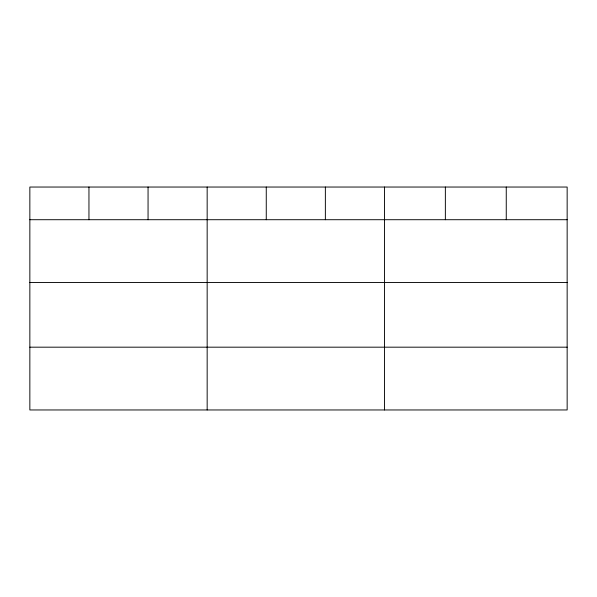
<?xml version="1.0" encoding="UTF-8"?>
<svg xmlns="http://www.w3.org/2000/svg" width="597" height="597" viewBox="0 0 597 597"><rect width="100%" height="100%" fill="white"/><g stroke="black" fill="none" stroke-linecap="round" stroke-linejoin="round"><path stroke-width="0.9" d="M567.15 282.493L567.15 187.04L29.85 187.04L29.85 409.96L567.15 409.96L567.15 282.493L29.85 282.493M29.85 219.711L567.15 219.711M29.85 347.178L567.15 347.178M506.256 187.04L506.256 219.711M445.362 187.04L445.362 219.711M384.468 187.04L384.468 409.96M325.365 187.04L325.365 219.711M266.262 187.04L266.262 219.711M207.159 187.04L207.159 409.96M148.056 187.04L148.056 219.711M88.953 187.04L88.953 219.711"/></g></svg>
